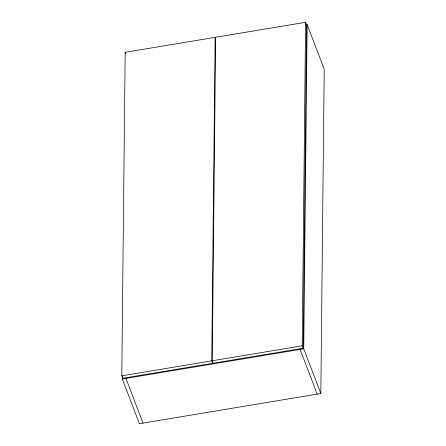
<?xml version="1.0" encoding="UTF-8"?>
<svg xmlns="http://www.w3.org/2000/svg" width="446" height="446" viewBox="0 0 446 446"><rect width="100%" height="100%" fill="white"/><g stroke="black" fill="none" stroke-linecap="round" stroke-linejoin="round"><path stroke-width="0.67" d="M212.697 361.204L212.675 363.295L122.717 378.258L121.786 375.822L125.175 52.316L215.134 37.347L215.596 38.568M305.928 24.742L307.138 24.541L324.214 69.242L320.819 393.517L139.392 423.7L122.31 379L122.343 376.218M122.717 378.258L122.734 376.87M212.675 363.295L211.744 360.853L215.134 37.347M212.246 360.769L215.635 37.263L305.594 22.3L306.525 24.736L303.135 348.248L213.177 363.211L212.246 360.769L302.204 345.806L303.135 348.248M302.204 345.806L305.594 22.3M320.819 393.517L303.743 348.817L307.138 24.541M121.786 375.822L211.744 360.853M122.31 379L303.743 348.817M300.113 349.424L317.19 394.125M125.175 52.316L125.638 53.531M125.939 378.398L143.021 423.098"/></g></svg>
